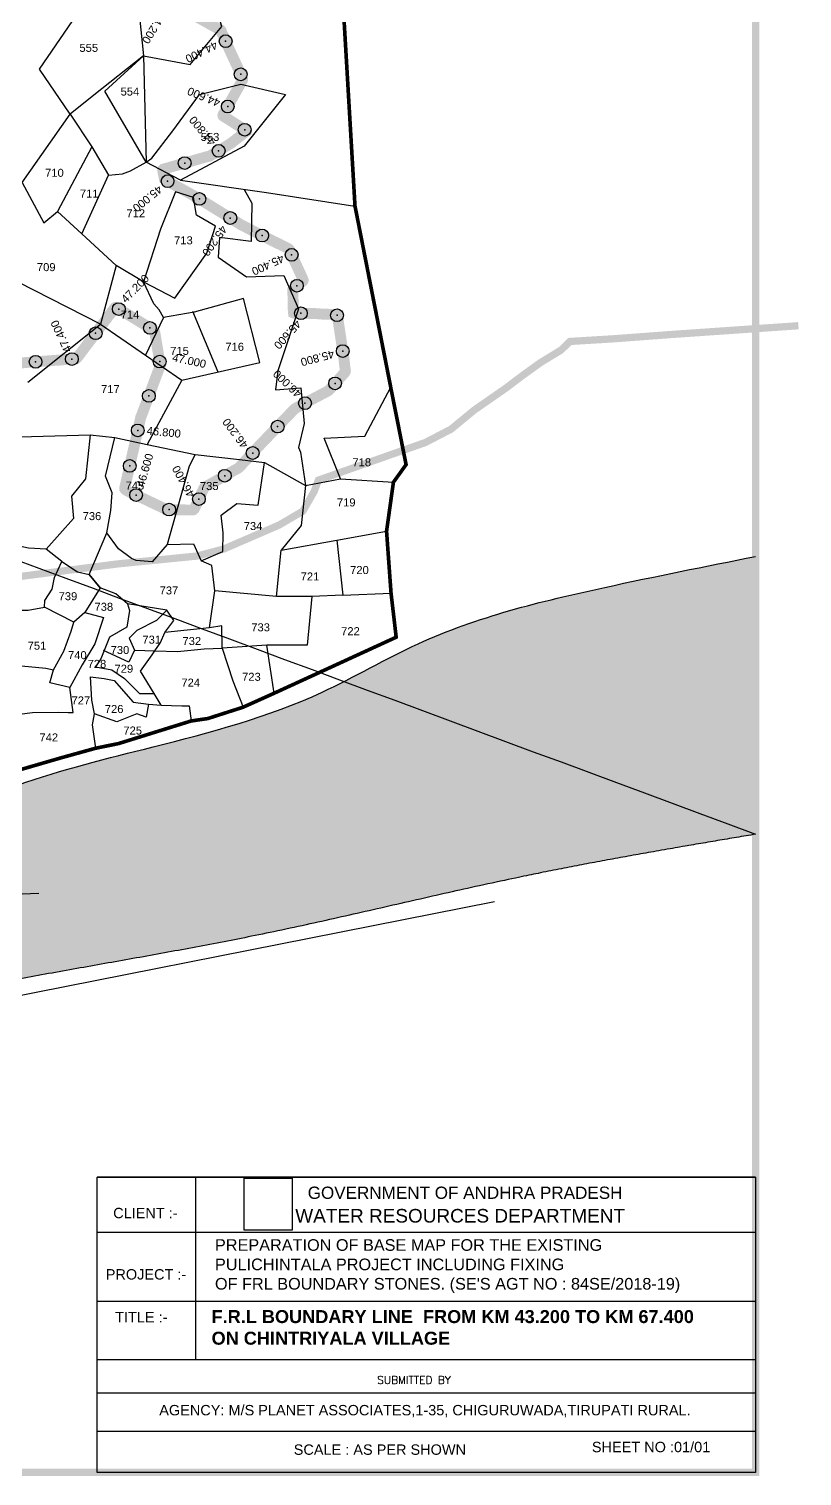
# Model space of a CAD drawing. Header units: millimetres. Extents: x 379815 to 388846, y 1837463 to 1848297.
# Drawn here: x 386721 to 388846, y 1837463 to 1841441 of the extents above; entities that cross this region are included whole.
import ezdxf
from ezdxf.enums import TextEntityAlignment as Align

# ---------------------------------------------------------------- set-up
doc = ezdxf.new("R2010")
doc.units = ezdxf.units.MM
doc.header["$PDMODE"] = 32
doc.header["$PDSIZE"] = 35
for name, color, linetype in [('BND', 6, 'Continuous'), ('DIMENSION', 1, 'Continuous'), ('FRL', 3, 'Continuous'), ('Plot', 2, 'Continuous'), ('points', 161, 'Continuous'), ('ROADS', 50, 'Continuous'), ('TABLE', 7, 'Continuous')]:
    doc.layers.add(name, color=color, linetype=linetype)
doc.styles.add('I', font='romans.shx', dxfattribs={"width": 0.9, "height": 3})
doc.styles.add('LE', font='arial.ttf', dxfattribs={"height": 3})
doc.styles.get("Standard").update_dxf_attribs({"font": 'arial.ttf'})
doc.dimstyles.get("Standard").update_dxf_attribs({"dimtxt": 0.18, "dimasz": 0.18, "dimexe": 0.18, "dimexo": 0.0625, "dimgap": 0.09, "dimtad": 0, "dimtih": 1, "dimtoh": 1, "dimdec": 4, "dimzin": 0, "dimdsep": 46, "dimtxsty": 'Standard', "dimcen": 0.09, "dimadec": 0, "dimazin": 0, "dimtfac": 1, "dimtdec": 4, "dimtofl": 0, "dimtmove": 0, "dimatfit": 3, "dimfxl": 1, "dimtolj": 1, "dimtzin": 0, "dimarcsym": 0})
picture_1 = doc.add_image_def('image1.png', size_in_pixel=(5098, 5519))

# ---------------------------------------------------------------- blocks, each defined once
blk = doc.blocks.new('CHITT')
at = {"layer": 'BND', "lineweight": 30, "const_width": 10}
blk.add_lwpolyline([(2541.497457786405, -1682.954955705907), (2575.372873353772, -2259.521457393421), (2673.630871946865, -2757.72875609505), (2715.821642094525, -2970.290083556436), (2680.993008436868, -3018.831910694018), (2662.178890199692, -3153.448448139243), (2674.518432831799, -3323.967808914138), (2688.649648634717, -3444.702505301684), (2352.950651110674, -3598.818202280439), (2267.727892899129, -3637.167288200697), (2170.804452930402, -3668.276781839551), (2125.07370474143, -3674.934876343701), (1925.993270325125, -3736.923941886751), (1862.78375827166, -3749.829175587045), (1767.710079806275, -3776.178580767242), (1658.908228802087, -3807.81116962852)], dxfattribs=at)
at = {"layer": 'DIMENSION'}
blk.add_lwpolyline([(-4041.206521978951, -1211.78447851073), (-3028.444611264102, -2934.735510563478), (-1031.317455308221, -4361.038076833356), (1188.637578131747, -4521.262282107025), (2958.569486415654, -4170.793367827544)], dxfattribs=at)
at = {"layer": 'Plot', "color": 0}
for points in [[(1660.455449733709, -2194.424919504439), (1792.757315458846, -2006.590429218719), (1707.778670091706, -1883.496068110224), (1889.221238046826, -1617.994981124764), (1979.370193380804, -1703.421330075478), (1993.593072060845, -1846.32193841855), (2122.159936852637, -1870.363585734507), (2209.749214332434, -1766.155683971709), (2172.116959490872, -1643.556191551033), (2047.030777894775, -1458.676360978978), (2013.87163769285, -1638.353354634251), (1900.424529163342, -1575.669432020048), (1702.258588030993, -1365.085512455786), (1788.321289279149, -1278.173610091675), (1575.093628118513, -1036.826796747278), (1286.555374605407, -1085.891774208052), (1274.134937390103, -1168.905504393158), (1305.767526034324, -1186.798204490449), (1346.153791272256, -1194.770632293541), (1547.953173813294, -1289.340071388055), (1652.889633963467, -1324.21301987418), (1679.185130438767, -1354.513991087675), (1702.258588030993, -1365.085512455786)], [(1824.680503822106, -2335.554530161666), (1897.56324080372, -2174.403293944895), (1936.182503877149, -2171.290239854483), (1958.392901178333, -2162.739288372453), (2001.109891852364, -2138.645298914285), (1887.442844477133, -1944.208752454259), (1993.593072060845, -1846.32193841855), (1857.927274545131, -1954.660323788878), (1792.757315458846, -2006.590429218719), (1852.171433634649, -2096.732351497049), (1897.56324080372, -2174.403293944895)], [(1993.593072060845, -1846.32193841855), (2001.109891852364, -2138.645298914285), (2017.363632884109, -2127.634724167408), (2074.887378522661, -2052.733793772059), (2148.207962503599, -1952.500694378745), (2261.555651329225, -1924.982645621058), (2383.945780339709, -1952.91510301875), (2270.80610208225, -2094.525332520716), (2095.314908531611, -2188.061461710604), (2001.109891852364, -2138.645298914285)], [(1852.171433634649, -2096.732351497049), (1757.57633869641, -2274.159398360411)], [(1675.910146808717, -2743.784988780972), (1876.074203480384, -2584.04634410236), (2099.780770622776, -2738.455737414537), (2313.704207505158, -2689.65880672168), (2269.065424830187, -2513.39035709016), (2133.442137808423, -2551.154213763773), (2048.973842926323, -2566.009539072635), (2036.770963356539, -2545.236020534299), (2022.873694844893, -2528.016681733076), (1994.176824578026, -2467.808968591737), (2079.750289934396, -2513.212676456198), (2167.973103238444, -2389.133513688343), (2191.793809196795, -2314.639165741624), (2139.72132090223, -2284.502784979297), (2131.178718498966, -2235.982117994688), (2081.988925078069, -2220.177201090381), (2040.977288553026, -2323.128559583798), (1994.176824578026, -2467.808968591737), (1918.511844598106, -2422.698494270211), (1876.074203480384, -2584.04634410236), (1556.939036861178, -2422.253201442072)], [(1660.455449733709, -2194.424919504439), (1720.178876077814, -2305.757665916113), (1757.57633869641, -2274.159398360411), (1824.680503822106, -2335.554530161666), (1918.511844598106, -2422.698494270211)], [(2095.314908531611, -2188.061461710604), (2331.920468610071, -2222.736096568638), (2575.372873353772, -2259.521457393421)], [(2270.907115958049, -2214.353141712025), (2291.803477007779, -2251.194379197666), (2289.736484627065, -2357.123330505099), (2203.315701310232, -2346.26959218923), (2199.190401543281, -2399.72539810068), (2277.367374617374, -2453.985943742795), (2379.445639292651, -2450.088503623847), (2419.942014281638, -2541.875803858275), (2362.991025719733, -2712.454734700965), (2357.160018089053, -2764.738367064623), (2426.616748761095, -2759.644667130429), (2435.287178994331, -2856.960094828624), (2419.668348815991, -2923.514976975042), (2425.30238337029, -2935.841904269531), (2439.798382295121, -3027.488987081219)], [(2048.973842926323, -2566.009539072635), (1998.738543058396, -2671.197857926367)], [(2199.351780330529, -2716.18199497764), (2129.446018389252, -2549.473192984005)], [(2099.780770622776, -2738.455737414537), (2004.216028388473, -2915.424562046537)], [(2535.613998724439, -3009.840442460729), (2490.956543822482, -2897.521539062494), (2602.404952561832, -2892.19781655306), (2673.630871946865, -2757.72875609505)], [(1847.176933338342, -2888.622067235876), (1834.437811078329, -3009.249580662465), (1795.914816173608, -3056.682307986543), (1801.760124801425, -3118.709216177929), (1726.760047126852, -3202.285444464069), (1677.806436656334, -3199.543054832378), (1558.131857609493, -3174.754228895763), (1505.904072738951, -3132.344458490843)], [(1556.089049558621, -2897.071241019526), (1847.176933338342, -2888.622067235876), (1915.35868895211, -2895.682565343101), (2004.216028388473, -2915.424562046537), (2136.103503056045, -2942.104526103474), (2258.009525495581, -2956.070468489546), (2326.627066416957, -2964.910179423867), (2439.798382295121, -3027.488987081219), (2535.613998724439, -3009.840442460729), (2680.993008436868, -3018.831910694018)], [(1769.703847250785, -3237.006239008857), (1812.272112182225, -3265.195357535966), (1844.523645564681, -3272.723345830338), (1893.509489129647, -3157.456787118455), (1903.829344328085, -3096.593335610116), (1907.981676275784, -3048.312799918931), (1889.279746952991, -3002.259198791115), (1915.35868895211, -2895.682565343101)], [(2136.103503056045, -2942.104526103474), (2119.80074370536, -2974.771494396031), (2058.847493028268, -3189.550884533208), (2017.776625199593, -3237.5211599553), (1973.932206611265, -3233.690877701156), (1960.851879475289, -3228.557848136872), (1925.024433842162, -3201.863009841647), (1893.509489129647, -3157.456787118455)], [(2058.847493028268, -3189.550884533208), (2131.556570668763, -3187.633499482414), (2152.213462880172, -3234.954867311986), (2212.077877471456, -3209.328491711058), (2213.234147741168, -3158.102220889647), (2207.475207642594, -3109.114254444139), (2250.45345292805, -3077.601261511678), (2309.432335571153, -3081.337587354239), (2326.627066416957, -2964.910179423867)], [(2439.798382295121, -3027.488987081219), (2426.993461730541, -3137.448543197243), (2372.690639260691, -3205.684789509978), (2525.141004884848, -3178.138111792505), (2662.178890199692, -3153.448448139243)], [(1558.131857609493, -3174.754228895763), (1535.374748993723, -3252.714884530986), (1533.85470783466, -3314.387078166008), (1527.30085902469, -3346.701633756747), (1583.729014618264, -3353.605079490691), (1630.348125063058, -3370.382669611601), (1677.097795801528, -3370.454456123523), (1722.159020367195, -3362.496350565925), (1722.47705662821, -3343.841696163872), (1742.732278991258, -3312.353460502578), (1749.252224717464, -3280.768496243283), (1769.703847250785, -3237.006239008857), (1726.760047126852, -3202.285444464069)], [(2525.141004884848, -3178.138111792505), (2541.917927227158, -3329.164551921422), (2674.518432831799, -3323.967808914138)], [(2541.917927227158, -3329.164551921422), (2456.496698564151, -3333.007790998323), (2359.919256745605, -3333.036777138477), (2372.690639260691, -3205.684789509978)], [(2359.919256745605, -3333.036777138477), (2190.236331223918, -3317.261796713341), (2181.544697417296, -3247.899497700157), (2152.213462880172, -3234.954867311986)], [(2175.336378777632, -3418.749366357923), (2052.489020905108, -3432.098024265841), (2077.534573000972, -3398.424367424799), (2058.121484908334, -3370.005237208679), (1950.201539547532, -3352.988931745058), (1918.135107496404, -3325.054588027298), (1875.38300799852, -3309.02772716037), (1844.523645564681, -3272.723345830338)], [(1844.523645564681, -3272.723345830338), (1875.38300799852, -3309.02772716037)], [(1875.38300799852, -3309.02772716037), (1832.446361931041, -3376.382460429566), (1802.278111640189, -3403.095597686246), (1722.159020367195, -3362.496350565925)], [(2456.496698564151, -3333.007790998323), (2443.885151881201, -3466.692198759411), (2333.264481697348, -3466.414247895824), (2210.007484035974, -3475.284239676548), (2209.016454785247, -3413.698506781599), (2175.336378777632, -3418.749366357923), (2190.236331223918, -3317.261796713341)], [(1832.446361931041, -3376.382460429566), (1883.884919480945, -3390.670062555466), (1860.20449301193, -3463.281240971526), (1825.34602137265, -3520.788476596586), (1791.465805834567, -3582.546697152779), (1736.748661485792, -3570.474892468192), (1746.699659998179, -3534.327977432637), (1775.186938082625, -3482.7732105779), (1795.089755113819, -3428.180492572021), (1802.278111640189, -3403.095597686246)], [(1950.201539547532, -3352.988931745058), (1955.232654681313, -3371.333144939039), (1947.918749943317, -3417.502765339101), (1900.320629121677, -3444.491595778381), (1876.807936521247, -3504.567916465923), (1861.812109468796, -3526.083637775388), (1906.985312927456, -3534.255618384341), (1941.504606304865, -3558.621419018134), (1983.057776173111, -3599.447733701207), (2023.268152284203, -3599.489501022967), (1985.572752384585, -3538.467487407615), (2018.164131998201, -3493.294624814764), (2041.077440165274, -3459.148192293942), (2052.489020905108, -3432.098024265841)], [(2058.121484908334, -3370.005237208679), (2030.128170193988, -3398.785921763163), (1975.797899946105, -3426.083699538372), (1954.985172251298, -3447.466800094349), (1969.623967826483, -3480.433511799667), (1953.34251022758, -3513.447301288368), (1884.156240231765, -3481.612072210992)], [(1969.623967826483, -3480.433511799667), (2025.664876701136, -3482.568308006739), (2087.846848165558, -3484.254479142139), (2161.119198367058, -3476.80549192382), (2210.007484035974, -3475.284239676548)], [(2210.007484035974, -3475.284239676548), (2239.197502193216, -3564.186943462584), (2267.727892899129, -3637.167288200697)], [(2352.950651110674, -3598.818202280439), (2333.264481697348, -3466.414247895824)], [(1634.674511332414, -3512.080878379289), (1621.522301504505, -3557.541427020915), (1546.358443942154, -3540.037910095183), (1527.173767725355, -3666.332944707479), (1538.455222151068, -3672.82497564354), (1624.702851726499, -3659.49474300351), (1689.31655329722, -3651.652865538141), (1759.512275303074, -3650.3655513993), (1787.354064175976, -3651.978319618618), (1800.477258653613, -3651.376039047725), (1791.465805834567, -3582.546697152779)], [(1634.674511332414, -3512.080878379289), (1658.375260710018, -3523.239189790096), (1725.938794102694, -3529.738681090297), (1746.699659998179, -3534.327977432637)], [(1862.78375827166, -3749.829175587045), (1853.676466903009, -3685.365902403835), (1858.904230662913, -3655.638736496679), (1852.290020606713, -3617.498432849767), (1848.682492548251, -3553.799692873145), (1885.887740985956, -3558.167369800154), (1913.792991354712, -3563.480498304591), (1965.650102867454, -3623.408934200648), (2007.497882945172, -3628.748962556012), (2042.767850448901, -3631.353272021981), (2099.366248775856, -3633.096291617723), (2119.590676708438, -3633.464600964217), (2125.07370474143, -3674.934876343701)], [(2042.767850448901, -3631.353272021981), (2023.268152284203, -3599.489501022967)], [(2007.497882945172, -3628.748962556012), (2001.579281591112, -3664.492090253625), (1975.300428513496, -3655.006961520528), (1920.532640916994, -3677.18181927898), (1858.904230662913, -3655.638736496679)]]:
    blk.add_lwpolyline(points, dxfattribs=at)
at = {"layer": 'DIMENSION', "color": 0}
for s, p in [('555', (1843.59455149807, -1824.69697474828)), ('554', (1956.686462490528, -1944.888399203541)), ('553', (2176.936430405709, -2069.579956043279)), ('710', (1749.216855388309, -2168.170683139237)), ('711', (1844.824742525117, -2225.414963624207)), ('712', (1972.78648520424, -2279.611767544877)), ('713', (2103.756660561892, -2353.809556968044)), ('709', (1726.619973162655, -2427.463557015406)), ('714', (1957.126766163099, -2557.763351919362)), ('715', (2093.153663448582, -2657.65368708293)), ('716', (2244.679097242712, -2646.358700142941)), ('717', (1903.028299925441, -2762.561327419011)), ('718', (2593.973971538828, -2963.780124380486)), ('745', (1970.535773516574, -3027.99785481533)), ('735', (2174.790284682938, -3029.048629029887)), ('736', (1852.328427045082, -3111.851948345313)), ('719', (2551.286485287303, -3074.247212188784)), ('734', (2295.258371992095, -3139.194294438232)), ('720', (2587.666424409952, -3260.079021050595)), ('721', (2451.554646765115, -3277.784633388976)), ('739', (1786.314768295793, -3331.97854336584)), ('737', (2063.945459670038, -3316.162885124795)), ('738', (1885.008161816455, -3361.098785657203)), ('733', (2315.976586123172, -3417.494161036797)), ('722', (2562.930988717242, -3428.154108134331)), ('751', (1701.199564572074, -3468.008970544674)), ('731', (2016.637788553431, -3451.403524122899)), ('732', (2126.791210407333, -3455.184291931335)), ('740', (1812.226558650727, -3494.013682929799)), ('730', (1929.31195586879, -3479.80816454743)), ('728', (1866.051220294845, -3518.030273155076)), ('729', (1939.993844356679, -3531.303305113455)), ('724', (2123.913692570524, -3569.485528331483)), ('723', (2290.687888087356, -3553.497585336911)), ('727', (1821.859515434247, -3618.496891807066)), ('726', (1913.30714609666, -3642.077663457952)), ('725', (1964.343124733889, -3701.194089437136)), ('742', (1733.634430584149, -3720.109078859212))]:
    blk.add_text(s, height=22, dxfattribs=at).set_placement(p, align=Align.MIDDLE_CENTER)

msp = doc.modelspace()

# ---------------------------------------------------------------- hatches: boundary and pattern name
h = msp.add_hatch()
h.set_pattern_fill('DASH,_O', color=4, scale=20, angle=45)
h.set_pattern_definition([(45, (0, 0), (7.105427357601002e-15, 89.80256121069152), [63.5, -63.5])])
edge = h.paths.add_edge_path()
edge.add_spline(control_points=[(388718.2333884376, 1839990.723029841), (388580.1506939515, 1839963.252520128), (388267.2546068426, 1839901.004205582), (387855.8790843019, 1839801.696022026), (387475.1959195106, 1839575.1641765), (387094.4238812574, 1839473.476723069), (386684.0145401419, 1839375.188232109), (386279.4062262577, 1839179.062363875), (385787.9842394472, 1839251.194024913), (385390.9213847797, 1839342.872332321), (385017.0482883734, 1839397.470470031), (384652.1528568218, 1839331.585602842), (384230.4537290215, 1839388.496649065), (383818.2234540087, 1839598.270529774), (383335.5996920352, 1839935.940863547), (382997.9775282488, 1840537.788014882), (382397.9983016489, 1840890.996925824), (382107.7010576307, 1841490.865158386), (381881.2088250741, 1842059.916784019), (381643.3062178223, 1842667.958413272), (381608.5888205189, 1843256.136819098), (381578.4786551771, 1843897.501771534), (381439.380788847, 1844549.855858162), (381141.9006981387, 1844872.646747958), (380984.5201291526, 1845004.791997367)], knot_values=[681.5502871544159, 681.5502871544159, 681.5502871544159, 681.5502871544159, 1104.733733460142, 1640.486126081722, 1936.192249808119, 2424.815522097726, 2811.604508419012, 3206.373082838641, 3741.717330782934, 4239.921726283063, 4445.074723393111, 4866.973380656322, 5341.050654959132, 5688.570557921955, 6248.458721058767, 7081.488613295368, 7695.659292222807, 8262.875185959849, 9023.485751872919, 9553.884751457223, 10205.22149501852, 10769.52232979162, 11500.58335460533, 12112.55930866206, 12112.55930866206, 12112.55930866206, 12112.55930866206], degree=3, periodic=0)
edge.add_line((380984.5201291526, 1845004.791997367), (380984.5201291527, 1842124.67386936))
edge.add_spline(control_points=[(380984.5201291527, 1842124.67386936), (381142.4157055245, 1841791.726828998), (381458.808507839, 1841292.882217492), (381860.7766885145, 1840714.919035636), (382152.8065867521, 1840264.916580327), (382705.8310930085, 1839874.191970781), (383315.3409517646, 1839408.176964454), (383832.939633826, 1839015.864197262), (384264.0393279023, 1838836.96180934), (384786.185388239, 1838854.6934383), (385466.3025537941, 1838780.90486436), (386121.2500658041, 1838714.685097293), (386738.2017251546, 1838841.74436553), (387360.1279870748, 1838940.867092611), (388053.5821912267, 1839115.154537823), (388507.9720837023, 1839191.73121933), (388718.2333884376, 1839227.165794862)], knot_values=[593.4748398138275, 593.4748398138275, 593.4748398138275, 593.4748398138275, 1699.853063533674, 2353.104728562715, 2713.645950165751, 3295.736963363339, 4352.373700379427, 5035.35701886822, 5228.200673500428, 5739.632747161271, 6566.226217756621, 7299.515557221588, 7688.053722179457, 8448.093621646934, 9190.633385351994, 9830.162663669911, 9830.162663669911, 9830.162663669911, 9830.162663669911], degree=3, periodic=0)
edge.add_line((388718.2333884376, 1839227.165794862), (388718.2333884376, 1839990.723029841))
h.paths.add_polyline_path([(385414.9108615966, 1838929.882863559), (386323.9799672818, 1838985.64347209), (386316.3826261313, 1839109.503456891), (385407.3135204461, 1839053.74284836)], flags=24)
h.paths.add_polyline_path([(381236.6590529555, 1842193.446603225), (381742.9126632903, 1841436.331574714), (381846.0690188826, 1841505.308249963), (381339.8154085478, 1842262.423278474)], flags=24)

# ---------------------------------------------------------------- linework, layer by layer
at = {"const_width": 20}
msp.add_lwpolyline([(380984.6624709832, 1848286.526199015), (388718.2333884376, 1848286.526199015), (388718.2333884376, 1837472.936491063), (380984.6624709832, 1837472.936491063)], close=True, dxfattribs=at)
msp.add_lwpolyline([(386908.4001980953, 1838284.932188461), (388718.2333884376, 1838284.932188461), (388718.2333884376, 1837472.936491063), (386908.4001980953, 1837472.936491063)], close=True)
at = {"color": 4}
for points, knots in [([(380984.5201291526, 1845004.791997367), (381141.9006981387, 1844872.646747958), (381439.380788847, 1844549.855858162), (381578.4786551771, 1843897.501771534), (381608.5888205189, 1843256.136819098), (381643.3062178223, 1842667.958413272), (381881.2088250741, 1842059.916784019), (382107.7010576307, 1841490.865158386), (382397.9983016489, 1840890.996925824), (382997.9775282488, 1840537.788014882), (383335.5996920352, 1839935.940863547), (383818.2234540087, 1839598.270529774), (384230.4537290215, 1839388.496649065), (384652.1528568218, 1839331.585602842), (385017.0482883734, 1839397.470470031), (385390.9213847797, 1839342.872332321), (385787.9842394472, 1839251.194024913), (386279.4062262577, 1839179.062363875), (386684.0145401419, 1839375.188232109), (387094.4238812574, 1839473.476723069), (387475.1959195106, 1839575.1641765), (387855.8790843019, 1839801.696022026), (388267.2546068426, 1839901.004205582), (388580.1506939515, 1839963.252520128), (388718.2333884376, 1839990.723029841)], [681.5502871544609, 681.5502871544609, 681.5502871544609, 681.5502871544609, 1293.526241211142, 2024.587266024851, 2588.88810079795, 3240.224844359248, 3770.623843943553, 4531.234409856623, 5098.450303593664, 5712.620982521104, 6545.650874757705, 7105.539037894517, 7453.05894085734, 7927.13621516015, 8349.03487242336, 8554.187869533409, 9052.392265033537, 9587.73651297783, 9982.50508739746, 10369.29407371875, 10857.91734600835, 11153.62346973475, 11689.37586235633, 12112.55930866206, 12112.55930866206, 12112.55930866206, 12112.55930866206]), ([(380984.5201291526, 1842124.67386936), (381142.4157055244, 1841791.726828998), (381458.808507839, 1841292.882217492), (381860.7766885145, 1840714.919035636), (382152.8065867521, 1840264.916580327), (382705.8310930085, 1839874.191970781), (383315.3409517646, 1839408.176964454), (383832.939633826, 1839015.864197262), (384264.0393279023, 1838836.96180934), (384786.185388239, 1838854.6934383), (385466.3025537941, 1838780.90486436), (386121.2500658041, 1838714.685097293), (386738.2017251546, 1838841.74436553), (387360.1279870748, 1838940.867092611), (388053.5821912267, 1839115.154537823), (388507.9720837023, 1839191.73121933), (388718.2333884376, 1839227.165794862)], [593.4748398137415, 593.4748398137415, 593.4748398137415, 593.4748398138724, 1699.853063533674, 2353.104728562715, 2713.645950165751, 3295.736963363339, 4352.373700379427, 5035.35701886822, 5228.200673500428, 5739.632747161271, 6566.226217756621, 7299.515557221588, 7688.053722179457, 8448.093621646934, 9190.633385351994, 9830.162663669911, 9830.162663669911, 9830.162663669911, 9830.162663669911])]:
    msp.add_open_spline(points, degree=3, knots=knots, dxfattribs=at)
at = {"layer": 'FRL', "color": 84, "const_width": 30}
msp.add_lwpolyline([(386663.4373317129, 1840520.034707474), (386846.6916981466, 1840533.701260874), (386849.4403860034, 1840533.912464225), (386851.6607797624, 1840535.12702975), (386857.6074473028, 1840542.338717328), (386955.4724509873, 1840672.313024973), (386956.7606716917, 1840674.141659851), (386958.3880109879, 1840675.022044342), (386959.6762316923, 1840675.089793229), (386961.5747046327, 1840674.209408738), (386963.8120274498, 1840673.125777588), (386965.7105003903, 1840671.703519017), (386971.9481865003, 1840668.58800633), (387057.4275688441, 1840616.339456784), (387061.6283936818, 1840613.36716454), (387064.4286748584, 1840611.443985448), (387065.4790826042, 1840609.171179978), (387067.0542911501, 1840605.149891593), (387081.0430674184, 1840521.111903065), (387081.4394223494, 1840514.973783762), (387031.3681054581, 1840380.888440936), (387028.297765498, 1840373.732333187), (386984.9510466725, 1840182.938130287), (386984.7008728145, 1840180.813342677), (386984.5756515278, 1840177.813553045), (386984.5756515278, 1840176.063666008), (386985.3264418173, 1840175.063697127), (386986.4526272517, 1840174.188812114), (386987.9542078308, 1840173.063876375), (386990.0813574128, 1840171.439073206), (387090.7278322094, 1840123.481988519), (387094.6886943668, 1840121.683542263), (387097.5695901057, 1840120.064823623), (387103.330844153, 1840119.705134372), (387153.4618158203, 1840118.446221993), (387159.5834169607, 1840118.446221993), (387166.785253235, 1840118.446221993), (387170.7463841077, 1840118.446221993), (387172.9068543754, 1840118.98575587), (387174.7072462652, 1840120.6043575), (387176.147559777, 1840122.762610017), (387179.0284555159, 1840129.057288922), (387200.4950385765, 1840175.714858702), (387201.0319315609, 1840176.96581439), (387203.4471438453, 1840180.450728172), (387204.87832104, 1840181.791079627), (387208.8141926833, 1840184.203595235), (387216.7754181337, 1840187.867183541), (387289.0772754204, 1840229.642621144), (387293.8630932646, 1840231.897641069), (387296.5722799859, 1840233.791918651), (387299.5520629211, 1840236.227368251), (387303.4349976684, 1840240.647193262), (387319.3469686763, 1840257.742729585), (387328.0995604126, 1840266.357135036), (387351.8010478534, 1840292.768318736), (387447.6431634564, 1840392.785566602), (387450.6315452782, 1840396.030258513), (387453.4901376548, 1840397.847426395), (387456.6085776371, 1840399.664477267), (387510.0866659281, 1840428.361922606), (387543.8649736475, 1840446.107333393), (387546.9551985329, 1840449.194061579), (387587.5311948546, 1840494.505312386), (387589.5188812439, 1840497.191397764), (387590.4540101658, 1840499.293602411), (387590.6877923962, 1840501.04536161), (387590.570901281, 1840503.848223133), (387589.0026793304, 1840512.738304536), (387586.6272368968, 1840534.568423217), (387569.4334943495, 1840647.500200144), (387569.4334943495, 1840650.545155701), (387568.099860775, 1840653.209477187), (387566.5757081185, 1840654.922272), (387563.3368837233, 1840655.873915683), (387558.1928685076, 1840656.064174213), (387548.4763953222, 1840656.254549754), (387536.664212234, 1840656.444808284), (387522.3755497942, 1840657.206076426), (387507.8960995572, 1840658.347861628), (387456.9920342381, 1840659.583840015), (387451.7459072435, 1840659.583840015), (387449.2224027305, 1840659.716529543), (387448.1599028003, 1840660.180825883), (387448.0935301441, 1840660.91050128), (387448.0271574878, 1840661.772866205), (387448.0271574878, 1840662.834265423), (387447.4295348665, 1840668.406172531), (387446.2541745492, 1840722.524193503), (387446.2541745492, 1840724.135657513), (387446.7322189033, 1840725.687563349), (387448.2260067413, 1840727.179676989), (387449.7797180707, 1840728.791258009), (387452.0500928583, 1840730.641539768), (387473.3987099428, 1840747.146291762), (387474.1269281549, 1840748.237762593), (387474.4913059762, 1840749.207893881), (387474.4913059762, 1840750.420587244), (387474.0054688812, 1840751.875842682), (387471.091789887, 1840759.152119872), (387437.1409670045, 1840832.145050766), (387436.3211169066, 1840834.328577478), (387435.0232224548, 1840835.761483975), (387432.1544189003, 1840837.740359907), (387392.380806188, 1840857.366007055), (387304.3405679175, 1840902.08448436), (387278.350433055, 1840918.422379856), (387185.6428803467, 1840975.688208322), (387096.8091260687, 1841025.064977357), (387095.1382549089, 1841026.03838493), (387094.094296328, 1841026.664155299), (387093.1892635094, 1841027.77668796), (387089.0956560394, 1841048.234511411), (387088.8145799325, 1841050.410432463), (387088.8145799325, 1841052.656559614), (387089.0956560394, 1841054.341154978), (387090.2199604673, 1841055.394129465), (387092.117358547, 1841055.815249053), (387098.3010329003, 1841057.499844417), (387210.9418796956, 1841089.74702717), (387214.2785164263, 1841090.252043048), (387217.0083942186, 1841090.757058926), (387218.8284023185, 1841091.665993897), (387226.0858626407, 1841096.296437207), (387240.9307655598, 1841104.790556207), (387275.9841269384, 1841126.239104736), (387316.4526371771, 1841157.721743063), (387317.3702996105, 1841158.333004172), (387318.3648145932, 1841159.326186463), (387318.5177135462, 1841160.166670487), (387318.135331806, 1841160.777931596), (387314.1578093056, 1841163.452081936), (387258.3171769109, 1841199.137608425), (387256.8204332055, 1841200.005823859), (387255.1788520033, 1841201.066872047), (387254.3579270446, 1841201.790345905), (387254.068252051, 1841202.369078187), (387253.9717832915, 1841203.188968422), (387254.1647208105, 1841204.153600233), (387254.5511332788, 1841205.214648421), (387255.0340145065, 1841206.034538656), (387260.724327739, 1841215.538221371), (387307.5936342186, 1841299.588144937), (387307.8696047366, 1841300.415172792), (387307.9800466869, 1841301.297429445), (387307.9800466869, 1841302.179569089), (387307.9249600694, 1841303.50295407), (387304.8876720798, 1841311.45543301), (387292.5133367777, 1841339.504525018), (387273.0339026761, 1841381.327117718), (387251.1669339564, 1841430.246142983), (387249.5895756888, 1841434.991841306), (387248.851415014, 1841436.523270363), (387246.9776638726, 1841438.394964982), (387228.4400765729, 1841448.027943931), (387156.0678159019, 1841488.65375665)], dxfattribs=at)
at = {"layer": 'points'}
for p in [(387261.543471485, 1841407.032587047), (387302.8894350792, 1841315.984866884), (387267.3799868502, 1841227.47370072), (387313.8809521722, 1841163.629010315), (387242.2716543624, 1841105.611022988), (387148.9033466798, 1841071.98643704), (387101.9446047656, 1841022.210506693), (387189.251291513, 1840973.45927822), (387274.3289243381, 1840920.906481978), (387361.9138096799, 1840872.841177484), (387442.9294031524, 1840819.700141222), (387457.3467921233, 1840734.736451744), (386967.8507040182, 1840670.634559881), (387468.4532485292, 1840659.305555499), (387567.6771486446, 1840653.684507783), (386904.1756947772, 1840604.185909847), (387053.3634885722, 1840618.82359148), (386739.0444002904, 1840525.673252739), (386838.7674687769, 1840533.110295944), (387080.1690127449, 1840526.362812453), (387583.4824720482, 1840555.223837905), (387562.2442519535, 1840466.267360991), (387050.470164445, 1840432.041601807), (387479.6360394703, 1840412.021488304), (387019.9655352597, 1840337.057325948), (387404.4293720083, 1840347.689269809), (386997.8110065334, 1840239.542317581), (387335.8156821301, 1840274.955410087), (387259.2192171726, 1840212.390872765), (387015.2069706104, 1840159.466958312), (387106.2469473686, 1840119.631903826), (387187.939825898, 1840148.426132313)]:
    msp.add_point(p, dxfattribs=at)
at = {"layer": 'ROADS', "color": 40, "const_width": 20}
msp.add_lwpolyline([(386554.0354180639, 1839917.322672626), (386965.5441504449, 1839970.262065846), (387183.246585, 1839991.864213057), (387256.8218246266, 1840011.320914361), (387408.7616564038, 1840077.177405367), (387473.9672363816, 1840115.332887745), (387504.9027132972, 1840169.497318077), (387516.3610122073, 1840200.371926964), (387516.3610122073, 1840200.371926964), (387810.6907877539, 1840303.949848424), (387881.267261119, 1840340.604396586), (387944.787537452, 1840392.957518328), (388032.1777157608, 1840453.621686482), (388076.055656281, 1840486.851539853), (388126.6439417626, 1840523.250021065), (388183.6433000403, 1840558.09692221), (388207.6053938635, 1840581.642259137), (388322.0131250134, 1840588.555356619), (388496.032533109, 1840601.458081096), (388819.2383682283, 1840623.725128602), (388835.9538747324, 1840625.130813111)], dxfattribs=at)
at = {"layer": 'TABLE'}
for p, q in [((388718.2333884376, 1838284.932188461), (386908.4001980953, 1838284.932188461)), ((387179.7435470998, 1837782.687786835), (387179.7435470998, 1838284.932188461)), ((388718.2333884376, 1838132.216400725), (386908.4001980953, 1838132.216400725)), ((388718.2333884376, 1837942.545327324), (386908.4001980953, 1837942.545327324)), ((388718.2333884376, 1837782.687786835), (386908.4001980953, 1837782.687786835)), ((388718.2333884376, 1837690.411469568), (386908.4001980953, 1837690.411469568)), ((388718.2333884376, 1837585.277875456), (386908.4001980953, 1837585.277875456))]:
    msp.add_line(p, q, dxfattribs=at)

# ---------------------------------------------------------------- block references
msp.add_blockref('CHITT', (385041.6723252779, 1843213.420990598))

# ---------------------------------------------------------------- texts
at = {"layer": 'points', "color": 1}
for s, rotation, p in [('44.200', 238.4105797711522, (387079.6256195364, 1841488.897475063)), ('44.400', 206.5978309224092, (387232.3519481025, 1841408.16096144)), ('44.600', 157.7030262613994, (387249.1282203712, 1841245.965473011)), ('44.800', 129.2794298818906, (387235.8114662053, 1841130.65996354)), ('45.000', 219.3365483831446, (387076.3125384432, 1841012.417846588)), ('45.200', 234.6105231954691, (387249.6759398524, 1840902.911767082)), ('45.400', 204.803588566157, (387415.9674495831, 1840821.623179753)), ('47.200', 45.68301841047826, (386987.6264776049, 1840685.760250458)), ('47.400', 115.0350336423072, (386839.0383098279, 1840557.653466389)), ('45.600', 228.1195543439528, (387454.9358527188, 1840642.548466904)), ('47.000', 347.9553475656031, (387113.2085761674, 1840527.88113533)), ('45.800', 194.8375459551453, (387556.6097813784, 1840558.487742049)), ('46.000', 136.4103994463276, (387472.6353255354, 1840440.825785558)), ('46.800', 354.4683281806069, (387043.6349791286, 1840325.932475408)), ('46.200', 126.7952264161804, (387324.9225951762, 1840297.800109185)), ('46.600', 73.6956960185953, (387036.8273496699, 1840179.537853838)), ('46.400', 118.7042579330684, (387177.419138198, 1840160.690010784))]:
    msp.add_text(s, height=22, rotation=rotation, dxfattribs=at).set_placement(p)
at = {"layer": 'TABLE'}
for s, height, style, p in [('GOVERNMENT OF ANDHRA PRADESH', 33.58093909010145, 'LE', (387487.0522818409, 1838224.907529839)), ('CLIENT :-', 28.51466849158766, 'LE', (386952.4021308806, 1838171.682758037)), ('WATER RESOURCES DEPARTMENT', 37.31215454455717, 'LE', (387452.8988845788, 1838159.79664877)), ('PROJECT :-', 28.51466849158766, 'LE', (386931.9698071588, 1838003.127236071)), ('TITLE :-', 28.51466849158766, 'LE', (386957.8171090161, 1837885.345905108)), ('SUBMITTED BY ', 21.28858045256188, 'I', (387677.8449017486, 1837716.136666964)), ('SHEET NO :01/01', 28.51466849158766, 'LE', (388268.2154634824, 1837528.552186367)), ('SCALE : AS PER SHOWN', 28.51466849158766, 'LE', (387448.6482696698, 1837521.351627822))]:
    msp.add_text(s, height=height, dxfattribs=dict(at, style=style)).set_placement(p)
at = {"layer": 'TABLE', "attachment_point": 1, "style": 'LE'}
for s, insert, char_height, width in [("PREPARATION OF BASE MAP FOR THE EXISTING\\PPULICHINTALA PROJECT INCLUDING FIXING\\POF FRL BOUNDARY STONES. (SE'S AGT NO : 84SE/2018-19)", (387232.1818034686, 1838114.027347437), 31.9665740530284, 1277.826946807907), ('{\\fArial|b1|i0|c0|p34;\\C1;F.R.L BOUNDARY LINE  FROM KM 43.200 TO KM 67.400 \\PON CHINTRIYALA VILLAGE }', (387222.8016708847, 1837919.137663527), 35.65999651284022, 1494.219200676845), ('\\pi196.06;AGENCY: M/S PLANET ASSOCIATES,1-35, CHIGURUWADA,TIRUPATI RURAL.', (386882.9354908498, 1837658.373886205), 28.51466849158766, 1849.531594534278)]:
    msp.add_mtext(s, dxfattribs=dict(at, insert=insert, char_height=char_height, width=width))

# ---------------------------------------------------------------- pictures from other files: only their frames are drawn
image = msp.add_image(picture_1, insert=(387312.4410944056, 1838138.550680497), size_in_units=(132.272786899418, 143.19605941504275))
image.dxf.flags = 7

# ---------------------------------------------------------------- leaders
at = {"color": 4}
msp.add_leader([(386748.2828419292, 1839064.378066706), (386371.9867351073, 1839049.332292351)], dimstyle='Standard', override={"dimasz": 100}, dxfattribs=at)

doc.saveas('drawing.dxf')
